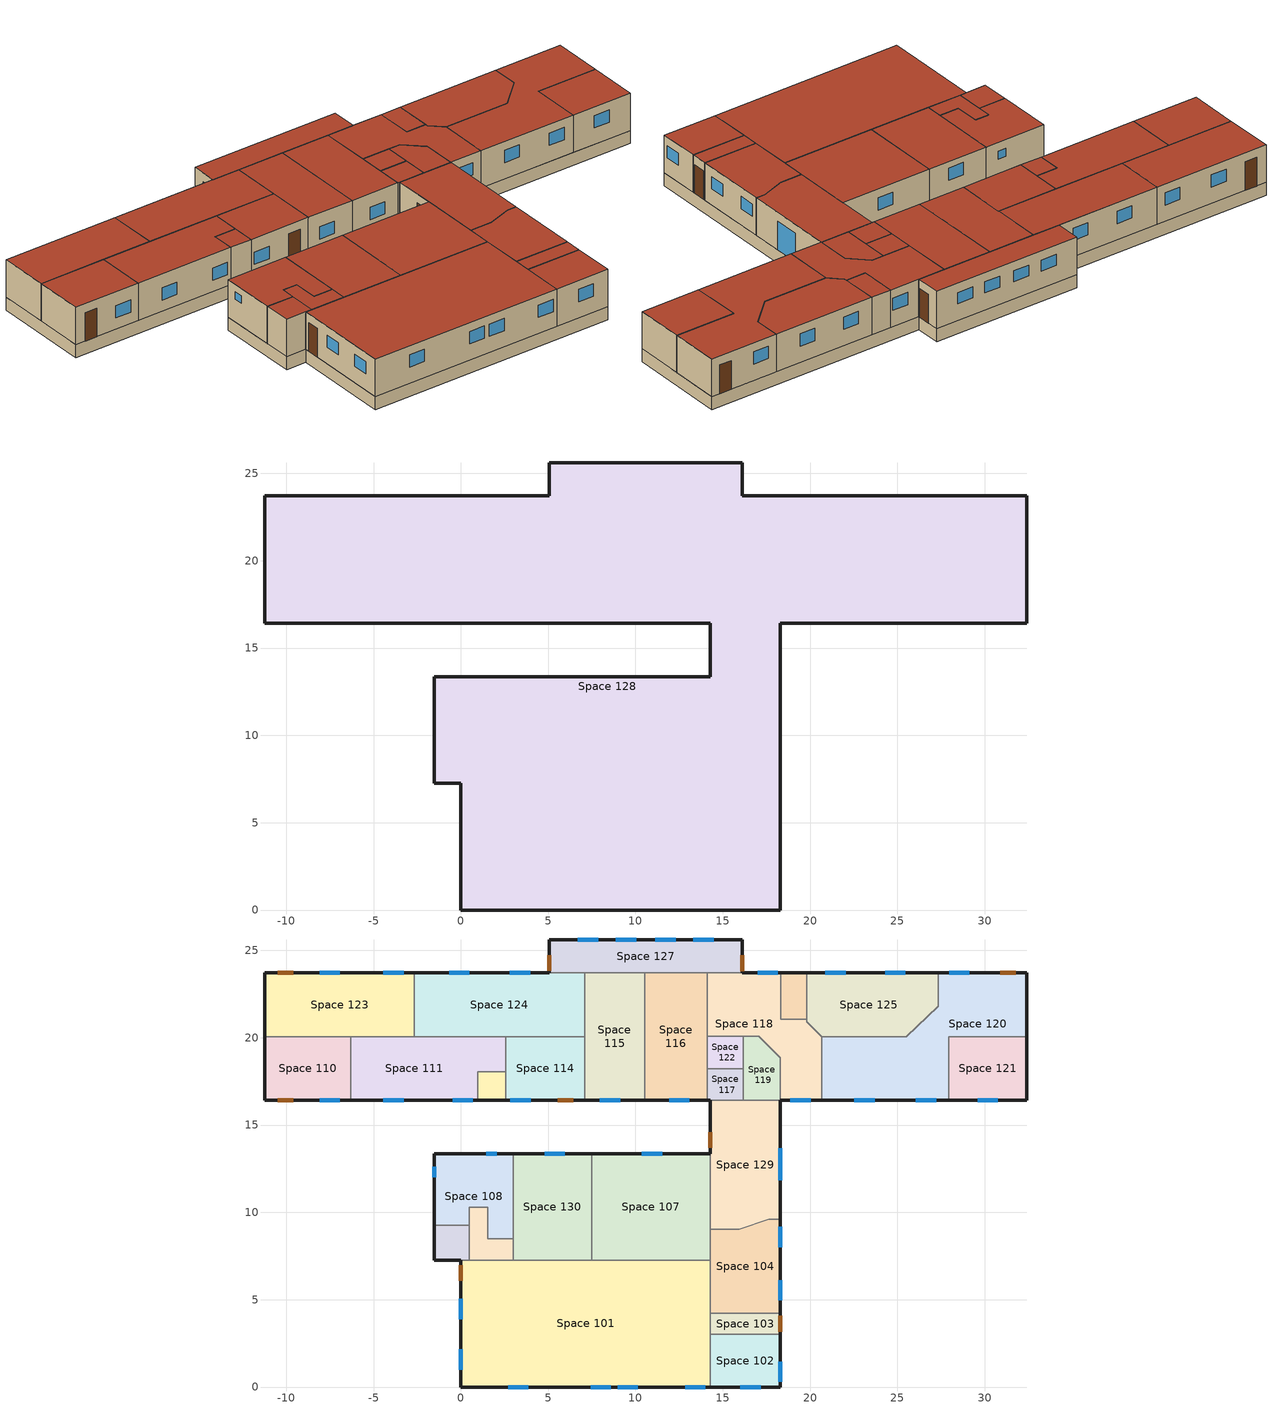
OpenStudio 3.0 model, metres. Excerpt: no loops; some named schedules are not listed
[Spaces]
Space 128
 floor ground: 16.1,25.6 16.1,23.72 32.41,23.72 32.41,16.41 18.29,16.41 18.29,0 0,0 0,7.26 -1.53,7.26 -1.53,13.36 14.29,13.36 14.29,16.41 -11.23,16.41 -11.23,23.72 5.07,23.72 5.07,25.6 z-0.95
 wall ground: 0,7.26 0,0 18.29,0 18.29,16.41 32.41,16.41 32.41,23.72 16.1,23.72 16.1,25.6 5.07,25.6 5.07,23.72 -11.23,23.72 -11.23,16.41 14.29,16.41 14.29,13.36 -1.53,13.36 -1.53,7.26 0,7.26 z-0.95:0
Space 101
 floor to Space 128: 14.29,7.26 14.29,0 0,0 0,7.26 z0
 wall outside: 0,7.26 0,0 14.29,0 z0:2.75
 wall to Space 105: 0.47,7.26 0,7.26 z0:2.75
 wall to Space 106: 2.99,7.26 0.47,7.26 z0:2.75
 wall to Space 130: 7.48,7.26 2.99,7.26 z0:2.75
 wall to Space 104: 14.29,4.24 14.29,7.26 z0:2.75
 wall to Space 103: 14.29,3.02 14.29,4.24 z0:2.75
 wall to Space 102: 14.29,0 14.29,3.02 z0:2.75
 wall to Space 107: 14.29,7.26 7.48,7.26 z0:2.75
 window: 0,5.05 0,3.89 / 0,2.15 0,0.99 / 2.7,0 3.86,0 / 7.43,0 8.59,0 / 8.97,0 10.13,0 / 12.84,0 14,0 z1.2:2.1
 door: 0,6.97 0,6.07 z0:2.1
 roof outside: 14.29,0 14.29,7.26 0,7.26 0,0 z2.75
Space 102
 floor to Space 128: 18.29,3.02 18.29,0 14.29,0 14.29,3.02 z0
 wall outside: 14.29,0 18.29,0 18.29,3.02 z0:2.75
 wall to Space 103: 18.29,3.02 14.29,3.02 z0:2.75
 window: 16,0 17.16,0 z1.2:2.1; 18.29,0.29 18.29,1.45 z1.22:2.12
 roof outside: 18.29,0 18.29,3.02 14.29,3.02 14.29,0 z2.75
Space 103
 floor to Space 128: 18.29,4.24 18.29,3.02 14.29,3.02 14.29,4.24 z0
 wall outside: 18.29,3.02 18.29,4.24 z0:2.75
 wall to Space 104: 18.29,4.24 14.29,4.24 z0:2.75
 door: 18.29,3.17 18.29,4.07 z0:2.1
 roof outside: 18.29,3.02 18.29,4.24 14.29,4.24 14.29,3.02 z2.75
Space 104
 floor to Space 128: 18.29,9.6 18.29,4.24 14.29,4.24 14.29,9.02 15.93,9.02 17.62,9.6 z0
 wall outside: 18.29,4.24 18.29,9.6 z0:2.75
 wall to Space 107: 14.29,9.02 14.29,7.26 z0:2.75
 wall to Space 129: 18.29,9.6 17.62,9.6 15.93,9.02 14.29,9.02 z0:2.75
 window: 18.29,4.97 18.29,6.13 / 18.29,8.02 18.29,9.18 z1.19:2.09
 roof outside: 18.29,4.24 18.29,9.6 17.62,9.6 15.93,9.02 14.29,9.02 14.29,4.24 z2.75
Space 105
 floor to Space 128: 0.47,9.26 0.47,7.26 -1.53,7.26 -1.53,9.26 z0
 wall outside: -1.53,9.26 -1.53,7.26 0,7.26 z0:2.75
 wall to Space 108: 0.47,9.26 -1.53,9.26 z0:2.75
 wall to Space 106: 0.47,7.26 0.47,9.26 z0:2.75
 roof outside: 0.47,7.26 0.47,9.26 -1.53,9.26 -1.53,7.26 z2.75
Space 106
 floor to Space 128: 1.54,10.28 1.54,8.49 2.99,8.49 2.99,7.26 0.47,7.26 0.47,10.28 z0
 wall to Space 108: 2.99,8.49 1.54,8.49 1.54,10.28 0.47,10.28 0.47,9.26 z0:2.75
 wall to Space 130: 2.99,7.26 2.99,8.49 z0:2.75
 roof outside: 2.99,7.26 2.99,8.49 1.54,8.49 1.54,10.28 0.47,10.28 0.47,7.26 z2.75
Space 107
 floor to Space 128: 14.29,13.36 14.29,7.26 7.48,7.26 7.48,13.36 z0
 wall outside: 14.29,13.36 7.48,13.36 z0:2.75
 wall to Space 130: 7.48,13.36 7.48,7.26 z0:2.75
 wall to Space 129: 14.29,9.02 14.29,13.36 z0:2.75
 window: 11.52,13.36 10.36,13.36 z1.2:2.1
 roof outside: 14.29,7.26 14.29,13.36 7.48,13.36 7.48,7.26 z2.75
Space 108
 floor to Space 128: 2.99,13.36 2.99,8.49 1.54,8.49 1.54,10.28 0.47,10.28 0.47,9.26 -1.53,9.26 -1.53,13.36 z0
 wall outside: 2.99,13.36 -1.53,13.36 -1.53,9.26 z0:2.75
 wall to Space 130: 2.99,8.49 2.99,13.36 z0:2.75
 window: 2.06,13.36 1.46,13.36 z1.54:2.1; -1.53,12.61 -1.53,12.01 z1.65:2.21
 roof outside: 2.99,8.49 2.99,13.36 -1.53,13.36 -1.53,9.26 0.47,9.26 0.47,10.28 1.54,10.28 1.54,8.49 z2.75
Space 110
 floor to Space 128: -6.32,20.06 -6.32,16.41 -11.23,16.41 -11.23,20.06 z0
 wall outside: -11.23,20.06 -11.23,16.41 -6.32,16.41 z0:2.75
 wall to Space 123: -6.32,20.06 -11.23,20.06 z0:2.75
 wall to Space 111: -6.32,16.41 -6.32,20.06 z0:2.75
 window: -8.08,16.41 -6.92,16.41 z0.84:1.74
 door: -10.49,16.41 -9.59,16.41 z0:2.1
 roof outside: -6.32,16.41 -6.32,20.06 -11.23,20.06 -11.23,16.41 z2.75
Space 111
 floor to Space 128: 2.57,20.06 2.57,18.07 0.97,18.07 0.97,16.41 -6.32,16.41 -6.32,20.06 z0
 wall outside: -6.32,16.41 0.97,16.41 z0:2.75
 wall to Space 123: -2.67,20.06 -6.32,20.06 z0:2.75
 wall to Space 124: 2.57,20.06 -2.67,20.06 z0:2.75
 wall to Space 114: 2.57,18.07 2.57,20.06 z0:2.75
 wall to Space 113: 0.97,16.41 0.97,18.07 2.57,18.07 z0:2.75
 window: -0.47,16.41 0.69,16.41 / -4.44,16.41 -3.28,16.41 z0.84:1.74
 roof outside: 0.97,16.41 0.97,18.07 2.57,18.07 2.57,20.06 -6.32,20.06 -6.32,16.41 z2.75
Space 113
 floor to Space 128: 2.57,18.07 2.57,16.41 0.97,16.41 0.97,18.07 z0
 wall outside: 0.97,16.41 2.57,16.41 z0:2.75
 wall to Space 114: 2.57,16.41 2.57,18.07 z0:2.75
 roof outside: 2.57,16.41 2.57,18.07 0.97,18.07 0.97,16.41 z2.75
Space 114
 floor to Space 128: 7.09,20.06 7.09,16.41 2.57,16.41 2.57,20.06 z0
 wall outside: 2.57,16.41 7.09,16.41 z0:2.75
 wall to Space 124: 7.09,20.06 2.57,20.06 z0:2.75
 wall to Space 115: 7.09,16.41 7.09,20.06 z0:2.75
 window: 2.83,16.41 3.99,16.41 z0.84:1.74
 door: 5.54,16.41 6.44,16.41 z0:2.1
 roof outside: 7.09,16.41 7.09,20.06 2.57,20.06 2.57,16.41 z2.75
Space 115
 floor to Space 128: 10.52,23.72 10.52,16.41 7.09,16.41 7.09,23.72 z0
 wall outside: 7.09,16.41 10.52,16.41 z0:2.75
 wall to Space 124: 7.09,23.72 7.09,20.06 z0:2.75
 wall to Space 127: 10.52,23.72 7.09,23.72 z0:2.75
 wall to Space 116: 10.52,16.41 10.52,23.72 z0:2.75
 window: 7.96,16.41 9.12,16.41 z0.84:1.74
 roof outside: 10.52,16.41 10.52,23.72 7.09,23.72 7.09,16.41 z2.75
Space 116
 floor to Space 128: 14.12,23.72 14.12,16.41 10.52,16.41 10.52,23.72 z0
 wall outside: 10.52,16.41 14.12,16.41 z0:2.75
 wall to Space 127: 14.12,23.72 10.52,23.72 z0:2.75
 wall to Space 118: 14.12,20.08 14.12,23.72 z0:2.75
 wall to Space 122: 14.12,18.23 14.12,20.08 z0:2.75
 wall to Space 117: 14.12,16.41 14.12,18.23 z0:2.75
 window: 11.93,16.41 13.09,16.41 z0.84:1.74
 roof outside: 14.12,16.41 14.12,23.72 10.52,23.72 10.52,16.41 z2.75
Space 117
 floor to Space 128: 16.17,18.23 16.17,16.41 14.12,16.41 14.12,18.23 z0
 wall outside: 14.12,16.41 14.29,16.41 z0:2.75
 wall to Space 122: 16.17,18.23 14.12,18.23 z0:2.75
 wall to Space 119: 16.17,16.41 16.17,18.23 z0:2.75
 wall to Space 129: 14.29,16.41 16.17,16.41 z0:2.75
 roof outside: 16.17,16.41 16.17,18.23 14.12,18.23 14.12,16.41 z2.75
Space 118
 floor to Space 128: 18.32,23.72 18.32,21.07 19.82,21.07 19.82,20.91 20.67,20.07 20.67,16.41 18.29,16.41 18.29,18.85 17.05,20.08 14.12,20.08 14.12,23.72 z0
 wall outside: 18.29,16.41 20.67,16.41 / 18.32,23.72 16.1,23.72 z0:2.75
 wall to Space 125: 20.67,20.07 19.82,20.91 19.82,21.07 z0:2.75
 wall to Space 120: 20.67,16.41 20.67,20.07 z0:2.75
 wall to Space 119: 16.17,20.08 17.05,20.08 18.29,18.85 18.29,16.41 z0:2.75
 wall to Space 122: 14.12,20.08 16.17,20.08 z0:2.75
 wall to Space 127: 16.1,23.72 14.12,23.72 z0:2.75
 wall to Space 126: 19.82,21.07 18.32,21.07 18.32,23.72 z0:2.75
 window: 18.16,23.72 17,23.72 / 18.87,16.41 20.03,16.41 z1.2:2.1
 roof outside: 20.67,16.41 20.67,20.07 19.82,20.91 19.82,21.07 18.32,21.07 18.32,23.72 14.12,23.72 14.12,20.08 17.05,20.08 18.29,18.85 18.29,16.41 z2.75
Space 119
 floor to Space 128: 17.05,20.08 18.29,18.85 18.29,16.41 16.17,16.41 16.17,20.08 z0
 wall to Space 129: 16.17,16.41 18.29,16.41 z0:2.75
 wall to Space 122: 16.17,20.08 16.17,18.23 z0:2.75
 roof outside: 18.29,16.41 18.29,18.85 17.05,20.08 16.17,20.08 16.17,16.41 z2.75
Space 120
 floor to Space 128: 32.41,23.72 32.41,20.07 27.93,20.07 27.93,16.41 20.67,16.41 20.67,20.07 25.5,20.07 27.34,21.81 27.34,23.72 z0
 wall outside: 20.67,16.41 27.93,16.41 / 32.41,20.07 32.41,23.72 27.34,23.72 z0:2.75
 wall to Space 125: 27.34,23.72 27.34,21.81 25.5,20.07 20.67,20.07 z0:2.75
 wall to Space 121: 27.93,16.41 27.93,20.07 32.41,20.07 z0:2.75
 window: 29.12,23.72 27.96,23.72 / 22.53,16.41 23.69,16.41 / 26.05,16.41 27.21,16.41 z1.2:2.1
 door: 31.78,23.72 30.88,23.72 z0:2.1
 roof outside: 27.93,16.41 27.93,20.07 32.41,20.07 32.41,23.72 27.34,23.72 27.34,21.81 25.5,20.07 20.67,20.07 20.67,16.41 z2.75
Space 121
 floor to Space 128: 32.41,20.07 32.41,16.41 27.93,16.41 27.93,20.07 z0
 wall outside: 27.93,16.41 32.41,16.41 32.41,20.07 z0:2.75
 window: 29.6,16.41 30.76,16.41 z1.2:2.1
 roof outside: 32.41,16.41 32.41,20.07 27.93,20.07 27.93,16.41 z2.75
Space 122
 floor to Space 128: 16.17,20.08 16.17,18.23 14.12,18.23 14.12,20.08 z0
 roof outside: 16.17,18.23 16.17,20.08 14.12,20.08 14.12,18.23 z2.75
Space 123
 floor to Space 128: -2.67,23.72 -2.67,20.06 -11.23,20.06 -11.23,23.72 z0
 wall outside: -2.67,23.72 -11.23,23.72 -11.23,20.06 z0:2.75
 wall to Space 124: -2.67,20.06 -2.67,23.72 z0:2.75
 window: -6.92,23.72 -8.08,23.72 / -3.28,23.72 -4.44,23.72 z1.2:2.1
 door: -9.59,23.72 -10.49,23.72 z0:2.1
 roof outside: -2.67,20.06 -2.67,23.72 -11.23,23.72 -11.23,20.06 z2.75
Space 124
 floor to Space 128: 7.09,23.72 7.09,20.06 -2.67,20.06 -2.67,23.72 z0
 wall outside: 5.07,23.72 -2.67,23.72 z0:2.75
 wall to Space 127: 7.09,23.72 5.07,23.72 z0:2.75
 window: 0.49,23.72 -0.67,23.72 / 3.96,23.72 2.8,23.72 z1.2:2.1
 roof outside: 7.09,20.06 7.09,23.72 -2.67,23.72 -2.67,20.06 z2.75
Space 125
 floor to Space 128: 27.34,23.72 27.34,21.81 25.5,20.07 20.67,20.07 19.82,20.91 19.82,23.72 z0
 wall outside: 27.34,23.72 19.82,23.72 z0:2.75
 wall to Space 126: 19.82,23.72 19.82,21.07 z0:2.75
 window: 25.46,23.72 24.3,23.72 / 22.03,23.72 20.87,23.72 z1.2:2.1
 roof outside: 25.5,20.07 27.34,21.81 27.34,23.72 19.82,23.72 19.82,20.91 20.67,20.07 z2.75
Space 126
 floor to Space 128: 19.82,23.72 19.82,21.07 18.32,21.07 18.32,23.72 z0
 wall outside: 19.82,23.72 18.32,23.72 z0:2.75
 roof outside: 19.82,21.07 19.82,23.72 18.32,23.72 18.32,21.07 z2.75
Space 127
 floor to Space 128: 16.1,25.6 16.1,23.72 5.07,23.72 5.07,25.6 z0
 wall outside: 16.1,23.72 16.1,25.6 5.07,25.6 5.07,23.72 z0:2.75
 window: 12.31,25.6 11.13,25.6 / 7.87,25.6 6.69,25.6 / 10.04,25.6 8.86,25.6 / 14.47,25.6 13.29,25.6 z1.27:2.07
 door: 16.1,23.82 16.1,24.72 / 5.07,24.73 5.07,23.83 z0:2.1
 roof outside: 16.1,23.72 16.1,25.6 5.07,25.6 5.07,23.72 z2.75
Space 129
 floor to Space 128: 18.29,16.41 18.29,9.6 17.62,9.6 15.93,9.02 14.29,9.02 14.29,16.41 z0
 wall outside: 14.29,16.41 14.29,13.36 / 18.29,9.6 18.29,16.41 z0:2.75
 window: 18.29,11.83 18.29,13.67 z0:2.1
 door: 14.29,14.59 14.29,13.69 z0:2.1
 roof outside: 15.93,9.02 17.62,9.6 18.29,9.6 18.29,16.41 14.29,16.41 14.29,9.02 z2.75
Space 130
 floor to Space 128: 7.48,13.36 7.48,7.26 2.99,7.26 2.99,13.36 z0
 wall outside: 7.48,13.36 2.99,13.36 z0:2.75
 window: 5.96,13.36 4.8,13.36 z1.38:2.28
 roof outside: 7.48,7.26 7.48,13.36 2.99,13.36 2.99,7.26 z2.75
[Building]
Office-Small_2005-2014: North Axis {deg}=-3; Nominal Floor to Floor Height {m}=3; Default Construction Set=-modified; Standards Number of Stories=1; Standards Number of Above Ground Stories=1
[ClimateZones]
Climate Zone Institution Name 1=ASHRAE; Climate Zone Document Name 1=ANSI/ASHRAE Standard 169; Climate Zone Document Year 1=2006; Climate Zone Institution Name 2=CEC; Climate Zone Document Name 2=California Climate Zone Descriptions; Climate Zone Document Year 2=1995
[Site]
Edmonton Intl AP: Latitude {deg}=53.32; Longitude {deg}=-113.58; Time Zone {hr}=-7; Elevation {m}=723
[SizingPeriod:DesignDay] Barometric Pressure {Pa}=92936; Wind Direction {deg}=180; Sky Clearness=0; Rain Indicator=0; Snow Indicator=0; Day of Month=21; Daylight Saving Time Indicator=0; Dry-Bulb Temperature Range Modifier Type=DefaultMultipliers
Name | Maximum Dry-Bulb Temperature {C} | Daily Dry-Bulb Temperature Range {deltaC} | Humidity Indicating Conditions at Maximum Dry-Bulb | Wind Speed {m/s} | Month | Day Type | Humidity Indicating Type | Solar Model Indicator | ASHRAE Taub | ASHRAE Taud
Edmonton Stony Plain Ann Hum_n 99.6% Condns DP=>MCDB | -32.4 | 0 | -37.7 | 1.9 | 1 | WinterDesignDay | Dewpoint | ASHRAEClearSky
Edmonton Stony Plain Ann Clg .4% Condns Enth=>MDB | 25.6 | 12 | 57100 | 3.8 | 7 | SummerDesignDay | Enthalpy | ASHRAETau | 0.353 | 2.369
Edmonton Stony Plain Ann Htg 99.6% Condns DB | -32.5 | 0 | -32.5 | 1.9 | 1 | WinterDesignDay | Wetbulb | ASHRAEClearSky
Edmonton Stony Plain Ann Clg .4% Condns DP=>MDB | 22.6 | 12 | 16.5 | 3.8 | 7 | SummerDesignDay | Dewpoint | ASHRAETau | 0.353 | 2.369
[Construction]
000 ExtSlabCarpet 4in ClimateZone 1-8 1: MAT-CC05 4 HW CONCRETE, CP02 CARPET PAD
Trailer Wall R11: Trailer Wall mtl R11
Trailer Roof R24: Trailer Roof mtl R24
000 Interior Wall 1: 000 G01a 19mm gypsum board, 000 F04 Wall air space resistance, 000 G01a 19mm gypsum board
Vintage 2 Window R1.8: V2 Windows R1.8
V2 Door R4: V2 Door mtl R4
Trailer FoundationWall R24: Trailer FoundationWall mtl R24
000_Interior Partition; 000_Interior Door: 000_G05 25mm wood
000_Interior Floor: 000_F16 Acoustic tile, 000_F05 Ceiling air space resistance, 000_M11 100mm lightweight concrete
000_Interior Wall: 000_G01a 19mm gypsum board, 000_F04 Wall air space resistance, 000_G01a 19mm gypsum board
000_Interior Ceiling: 000_M11 100mm lightweight concrete, 000_F05 Ceiling air space resistance, 000_F16 Acoustic tile
000_Interior Window: 000_Clear 3mm
000_Exterior Window: 000_Clear 3mm, 000_Air 13mm, 000_Clear 3mm
Customized construction 000_ExtSlabCarpet_4in_ClimateZone 1-8 to conductance of 0.21838829438742086: MAT-CC05 4 HW CONCRETE 1, CP02 CARPET PAD 1
Customized construction Vintage 1 Concrete Wall RSI 2.11 to conductance of 0.18925056775170326: MNECB Ref Brick 100mm 1, MNECB Ref Airspace 25mm 1, 000 G05 25mm wood 2, Mass NonRes Wall Insulation-2.89 1, 000_G01a 19mm gypsum board 1
Customized construction Vintage 1 Ref Deck Roof RSI 3.52 to conductance of 0.21838829438742086: MNECB Ref Gravel 50mm 1, MNECB Built-up Roof 9.5mm 1, MNECB Ref Polystyrene 46mm 1, 000_F08 Metal surface 1, 000 G05 25mm wood 3
Customized construction MNECB Ref Underground Floor 6.136 to conductance of 0.5678591709256104: MNECB Ref Polystyrene 25mm 1, MNECB Ref concrete 100mm 1
Customized construction MNECB Ref Underground Wall 9.659 to conductance of 0.5678591709256104: MNECB Ref Polystyrene 44mm 1, MNECB Ref concrete 100mm 2
Customized construction 000_ExtSlabCarpet_4in_ClimateZone 1-8 to conductance of 0.5678591709256104: MAT-CC05 4 HW CONCRETE 2, CP02 CARPET PAD 2
Customized Fenestration: cond=0.315 tvis=0.210 tsol=0.500: Customized Fenestration:: cond=0.315 tvis=0.210 tsol=0.500
Customized construction 000_Exterior Door to conductance of 1.4204545454545456: 000_F08 Metal surface 2, 000_I01 25mm insulation board 1
Customized construction 000_Exterior Door 1 to conductance of 0.5678591709256104: 000_F08 Metal surface 3, 000_I01 25mm insulation board 2
Customized Fenestration: cond=0.280 tvis=0.210 tsol=0.500: Customized Fenestration:: cond=0.280 tvis=0.210 tsol=0.500
[Material]
Name | Roughness | Thickness {m} | Conductivity {W/m-K} | Density {kg/m3} | Specific Heat {J/kg-K} | Thermal Absorptance | Solar Absorptance | Visible Absorptance
000 G01a 19mm gypsum board; 000_G01a 19mm gypsum board; 000_G01a 19mm gypsum board 1 | MediumSmooth | 0.019 | 0.16 | 800 | 1090
MAT-CC05 4 HW CONCRETE; MAT-CC05 4 HW CONCRETE 1; MAT-CC05 4 HW CONCRETE 2 | Rough | 0.1016 | 1.311 | 2240 | 836.8 | 0.9 | 0.7 | 0.7
Trailer Wall mtl R11 | MediumRough | 0.0873 | 0.045 | 265 | 836.8 | 0.9 | 0.7 | 0.7
Trailer Roof mtl R24; Trailer FoundationWall mtl R24 | MediumRough | 0.1899 | 0.045 | 265 | 836.8 | 0.9 | 0.7 | 0.7
V2 Door mtl R4 | MediumRough | 0.03169 | 0.045 | 265 | 836.8 | 0.9 | 0.7 | 0.7
000_G05 25mm wood; 000 G05 25mm wood 2; 000 G05 25mm wood 3 | MediumSmooth | 0.0254 | 0.15 | 608 | 1630
000_F16 Acoustic tile | MediumSmooth | 0.0191 | 0.06 | 368 | 590
000_M11 100mm lightweight concrete | MediumRough | 0.1016 | 0.53 | 1280 | 840
MNECB Ref Brick 100mm 1 | MediumRough | 0.1016 | 1.311 | 2082.332 | 795.312
Mass NonRes Wall Insulation-2.89 1 | MediumRough | 0.232589 | 0.049 | 265 | 836.8 | 0.9 | 0.7 | 0.7
MNECB Ref Gravel 50mm 1 | VeryRough | 0.0508 | 1.80282 | 1601.794 | 837.17 | 0.9 | 0.7 | 0.7
MNECB Built-up Roof 9.5mm 1 | VeryRough | 0.0095 | 0.1634 | 1121.29 | 1465.048 | 0.9 | 0.7 | 0.7
MNECB Ref Polystyrene 46mm 1 | MediumRough | 0.124728 | 0.02885 | 28.832 | 1213.897
000_F08 Metal surface 1; 000_F08 Metal surface 2; 000_F08 Metal surface 3 | Smooth | 0.0008 | 45.28 | 7824 | 500
MNECB Ref Polystyrene 25mm 1; MNECB Ref Polystyrene 44mm 1 | MediumRough | 0.049179 | 0.02885 | 28.832 | 1213.897
MNECB Ref concrete 100mm 1; MNECB Ref concrete 100mm 2 | MediumRough | 0.1016 | 1.80282 | 2242.512 | 837.17
000_I01 25mm insulation board 1 | MediumRough | 0.0211195 | 0.03 | 43 | 1210
000_I01 25mm insulation board 2 | MediumRough | 0.0528295 | 0.03 | 43 | 1210
[Material:AirGap]
Name | Thermal Resistance
000 F04 Wall air space resistance; 000_F04 Wall air space resistance | 0.15
000_F05 Ceiling air space resistance | 0.18
MNECB Ref Airspace 25mm 1 | 0.1717
[Material:NoMass] Roughness=VeryRough; Thermal Absorptance=0.9; Solar Absorptance=0.7; Visible Absorptance=0.8
Name | Thermal Resistance
CP02 CARPET PAD | 0.2165
CP02 CARPET PAD 1 | 4.5015
CP02 CARPET PAD 2 | 1.6835
[WindowMaterial:Gas]
000_Air 13mm: Gas Type=Air; Thickness=0.0127
[WindowMaterial:Glazing] Optical Data Type=SpectralAverage; Front Side Visible Reflectance at Normal Incidence=0.081; Back Side Visible Reflectance at Normal Incidence=0.081; Infrared Transmittance at Normal Incidence=0; Front Side Infrared Hemispherical Emissivity=0.84; Back Side Infrared Hemispherical Emissivity=0.84
Name | Thickness | Solar Transmittance at Normal Incidence | Front Side Solar Reflectance at Normal Incidence | Back Side Solar Reflectance at Normal Incidence | Visible Transmittance at Normal Incidence | Conductivity | Thickness {m} | Conductivity {W/m-K} | Dirt Correction Factor for Solar and Visible Transmittance | Solar Diffusing
000_Clear 3mm | 0.003 | 0.837 | 0.075 | 0.075 | 0.898 | 0.9
Customized Fenestration:: cond=0.315 tvis=0.210 tsol=0.500 |  | 0.5 | 0.5 | 0.5 | 0.21 |  | 0.1 | 0.315457 | 1 | No
Customized Fenestration:: cond=0.280 tvis=0.210 tsol=0.500 |  | 0.5 | 0.5 | 0.5 | 0.21 |  | 0.1 | 0.28 | 1 | No
[DefaultConstructionSet]
Name | Default Exterior Surface Constructions | Default Interior Surface Constructions | Default Ground Contact Surface Constructions | Default Exterior SubSurface Constructions | Default Interior SubSurface Constructions | Interior Partition Construction
Trailer archetype construction set | Default Surface Constructions 1 | Default Surface Constructions 2 | Default Surface Constructions 3 | Default Sub Surface Constructions 1 | Default Sub Surface Constructions 2
-modified | -modified | 000_Interior_DefSurfCons 12 | -modified 1 | -modified | 000_Interior_DefSubCons 12 | 000_Interior Partition
[DefaultSurfaceConstructions]
Name | Floor Construction | Wall Construction | Roof Ceiling Construction
Default Surface Constructions 1 | Trailer FoundationWall R24 | Trailer Wall R11 | Trailer Roof R24
Default Surface Constructions 2 | Trailer FoundationWall R24 | 000 Interior Wall 1 | Trailer FoundationWall R24
Default Surface Constructions 3 | Trailer FoundationWall R24 | Trailer FoundationWall R24 | 000 ExtSlabCarpet 4in ClimateZone 1-8 1
000_Interior_DefSurfCons 12 | 000_Interior Floor | 000_Interior Wall | 000_Interior Ceiling
-modified | Customized construction 000_ExtSlabCarpet_4in_ClimateZone 1-8 to conductance of 0.21838829438742086 | Customized construction Vintage 1 Concrete Wall RSI 2.11 to conductance of 0.18925056775170326 | Customized construction Vintage 1 Ref Deck Roof RSI 3.52 to conductance of 0.21838829438742086
-modified 1 | Customized construction MNECB Ref Underground Floor 6.136 to conductance of 0.5678591709256104 | Customized construction MNECB Ref Underground Wall 9.659 to conductance of 0.5678591709256104 | Customized construction 000_ExtSlabCarpet_4in_ClimateZone 1-8 to conductance of 0.5678591709256104
[DefaultSubSurfaceConstructions]
Name | Fixed Window Construction | Operable Window Construction | Door Construction | Glass Door Construction | Skylight Construction | Tubular Daylight Dome Construction | Tubular Daylight Diffuser Construction | Overhead Door Construction
Default Sub Surface Constructions 1 | Vintage 2 Window R1.8 | Vintage 2 Window R1.8 | V2 Door R4 | Vintage 2 Window R1.8
Default Sub Surface Constructions 2
000_Interior_DefSubCons 12 | 000_Interior Window | 000_Interior Window | 000_Interior Door | 000_Exterior Window | 000_Exterior Window | 000_Interior Window | 000_Interior Window
-modified | Customized Fenestration: cond=0.315 tvis=0.210 tsol=0.500 | Customized Fenestration: cond=0.315 tvis=0.210 tsol=0.500 | Customized construction 000_Exterior Door to conductance of 1.4204545454545456 | Customized Fenestration: cond=0.315 tvis=0.210 tsol=0.500 | Customized Fenestration: cond=0.280 tvis=0.210 tsol=0.500 | Customized Fenestration: cond=0.280 tvis=0.210 tsol=0.500 | Customized Fenestration: cond=0.280 tvis=0.210 tsol=0.500 | Customized construction 000_Exterior Door 1 to conductance of 0.5678591709256104
[WindowMaterial:SimpleGlazingSystem]
V2 Windows R1.8: U-Factor {W/m2-K}=3.15; Solar Heat Gain Coefficient=0.6; Visible Transmittance=0.7
[ThermostatSetpoint:DualSetpoint] Heating Setpoint Temperature Schedule=heating_always_21C; Cooling Setpoint Temperature Schedule=cooling_always_24C
Thermostat Setpoint Dual Setpoint 1; Thermostat Setpoint Dual Setpoint 2; Thermostat Setpoint Dual Setpoint 3; Thermostat Setpoint Dual Setpoint 4; Thermostat Setpoint Dual Setpoint 5; Thermostat Setpoint Dual Setpoint 6; Thermostat Setpoint Dual Setpoint 7; Thermostat Setpoint Dual Setpoint 8; Thermostat Setpoint Dual Setpoint 9; Thermostat Setpoint Dual Setpoint 10; Thermostat Setpoint Dual Setpoint 11; Thermostat Setpoint Dual Setpoint 12; Thermostat Setpoint Dual Setpoint 13; Thermostat Setpoint Dual Setpoint 14; Thermostat Setpoint Dual Setpoint 15; Thermostat Setpoint Dual Setpoint 16; Thermostat Setpoint Dual Setpoint 17; Thermostat Setpoint Dual Setpoint 18; Thermostat Setpoint Dual Setpoint 19
[DesignSpecification:OutdoorAir] Outdoor Air Flow per Floor Area {m3/s-m2}=0
Name | Outdoor Air Flow per Person {m3/s-person}
MNECB-Lobby-C-oa; MNECB-Office Category 1-A-oa; MNECB-Conference/Meeting-C-oa | 0.01
MNECB-Recreation/Lounge-B-oa; MNECB-Toilet and Washrooms-*-oa | 0.03
MNECB-Mechanical/electrical room-*-oa | 0.05
MNECB-Active Storage Bulky-E-oa; MNECB-Corridors-*-oa | 0.025
MNECB-InActive Storage-E-oa | 0.4375
[BuildingStory] Nominal Z Coordinate {m}=0; Default Construction Set=Trailer archetype construction set; Default Schedule Set=NRCan Cold Lake Default Schedule Set
Name | Nominal Floor to Floor Height {m}
Building Story 1 | 2.745
Building Story 2 | 0.95
[Space] Default Construction Set=Trailer archetype construction set
Name | Space Type | Building Story | Thermal Zone
Space 101 | Space Function-Office - enclosed | Building Story 1 | Work Area 3
Space 102 | Space Function-Office - enclosed | Building Story 1 | CC Office
Space 103 | Space Function-Corr. < 2.4m wide-sch-A | Building Story 1 | Privacy Office
Space 104 | Space Function-Office - enclosed | Building Story 1 | Privacy Office
Space 105 | Space Function-Electrical/Mechanical-sch-A | Building Story 1 | Furnace Room 2
Space 106 | Space Function-Corr. < 2.4m wide-sch-A | Building Story 1 | Corridor
Space 107 | Space Function-Office - enclosed | Building Story 1 | Work Area 4 and Canteen
Space 108 | Space Function-Washroom-sch-A | Building Story 1 | Washrooms 2
Space 110 | Space Function-Office - enclosed | Building Story 1 | Environment Officer
Space 111; Space 114 | Space Function-Office - enclosed | Building Story 1 | Work Area 1
Space 113 | Space Function-Washroom-sch-A | Building Story 1 | Work Area 1
Space 115 | Space Function-Conf./meet./multi-purpose | Building Story 1 | Conference and WLEO
Space 116 | Space Function-Office - enclosed | Building Story 1 | Conference and WLEO
Space 117 | Space Function-Electrical/Mechanical-sch-A | Building Story 1 | Coffee
Space 118 | Space Function-Lobby - other | Building Story 1 | Reception
Space 119 | Space Function-Audience - auditorium | Building Story 1 | Furnace Room 1
Space 120 | Space Function-Warehouse - med/blk 1 | Building Story 1 | Filing and Storage
Space 121 | Space Function-Office - enclosed | Building Story 1 | OPS O Office
Space 122 | Space Function-Washroom-sch-A | Building Story 1 | Washroom1
Space 123 | Space Function-Conf./meet./multi-purpose | Building Story 1 | Conference 1
Space 124 | Space Function-Office - enclosed | Building Story 1 | Work Area 2
Space 125 | Space Function-Office - enclosed | Building Story 1 | DCO-OPS Office
Space 126 | Space Function-Electrical/Mechanical-sch-A | Building Story 1 | Telecom
Space 127 | Space Function-Corr. < 2.4m wide-sch-A | Building Story 1 | Vestibule
Space 128 | Space Function-Warehouse - med/blk | Building Story 2 | Crawlspace
Space 129 | Space Function-Lobby - other | Building Story 1 | Foyer
Space 130 | Space Function-Audience - auditorium | Building Story 1 | Work Area 4 and Canteen
[SpaceType] Standards Building Type=Space Function
Name | Default Schedule Set | Design Specification Outdoor Air Object | Standards Space Type
Space Function-Lobby - other | NRCan Cold Lake Default Schedule Set | MNECB-Lobby-C-oa | Lobby - other
Space Function-Audience - auditorium | NRCan Cold Lake Default Schedule Set | MNECB-Recreation/Lounge-B-oa | Audience - auditorium
Space Function-Office - enclosed | NRCan Cold Lake Default Schedule Set | MNECB-Office Category 1-A-oa | Office - enclosed
Space Function-Electrical/Mechanical-sch-A | NRCan Cold Lake Default Schedule Set | MNECB-Mechanical/electrical room-*-oa | Electrical/Mechanical-sch-A
Space Function-Warehouse - med/blk 1 | NRCan Cold Lake Default Schedule Set | MNECB-Active Storage Bulky-E-oa | Warehouse - med/blk
Space Function-Washroom-sch-A | NRCan Cold Lake Default Schedule Set | MNECB-Toilet and Washrooms-*-oa | Washroom-sch-A
Space Function-Corr. < 2.4m wide-sch-A | NRCan Cold Lake Default Schedule Set | MNECB-Corridors-*-oa | Corr. < 2.4m wide-sch-A
Space Function-Warehouse - med/blk | MNECB-E | MNECB-InActive Storage-E-oa | Warehouse - med/blk
Space Function-Conf./meet./multi-purpose | MNECB-C | MNECB-Conference/Meeting-C-oa | Conf./meet./multi-purpose
[DefaultScheduleSet]
Name | Hours of Operation Schedule | Number of People Schedule | People Activity Level Schedule | Lighting Schedule | Electric Equipment Schedule | Hot Water Equipment Schedule | Other Equipment Schedule
MNECB-C | MNECB-C-Fan | MNECB-C-Occ | MNECB-C-Activity | MNECB-C-Ltg | MNECB-C-Equ | MNECB-C-HW | MNECB-C-Proc
MNECB-E | MNECB-E-Fan | MNECB-E-Occ | MNECB-E-Activity | MNECB-E-Ltg | MNECB-E-Equ | MNECB-E-HW | MNECB-E-Proc
NRCan Cold Lake Default Schedule Set | NRCan - Cold Lake - Default Fans | NRCan - Cold Lake - Default People | NRCan - Cold Lake - Default Activity | NRCan - Cold Lake - Default Lights | NRCan - Cold Lake - Default Equip | NRCan - Cold Lake - Default Hot Water
[People]
Name | People Definition | Space or SpaceType
People 43 | MNECBAdjusted-Lobby-sched-C-people_def | Space Function-Lobby - other
People 64 | MNECBAdjusted-Recreation-Lounge-sched-B-people_def | Space Function-Audience - auditorium
People 53 | MNECBAdjusted-Office-1-sched-A-people_def | Space Function-Office - enclosed
People 48 | MNECBAdjusted-Mechanical/electrical room-sched-*-people_def | Space Function-Electrical/Mechanical-sch-A
People 3 | MNECBAdjusted-Active Storage Bulky-sched-E-people_def | Space Function-Warehouse - med/blk 1
People 79 | MNECBAdjusted-Toilet and Washrooms-*-people_def | Space Function-Washroom-sch-A
People 21 | MNECBAdjusted-Corridors-sched-*-people_def | Space Function-Corr. < 2.4m wide-sch-A
People 34 | MNECBAdjusted-Inactive Storage-sched-E-people_def | Space Function-Warehouse - med/blk
People 20 | MNECBAdjusted-Conference-Meeting-sched-C-people_def | Space Function-Conf./meet./multi-purpose
[People:Definition] Number of People Calculation Method=Area/Person; Fraction Radiant=0.3
Name | Space Floor Area per Person {m2/person}
MNECBAdjusted-Lobby-sched-C-people_def; MNECBAdjusted-Recreation-Lounge-sched-B-people_def | 25
MNECBAdjusted-Office-1-sched-A-people_def | 49
MNECBAdjusted-Mechanical/electrical room-sched-*-people_def | 500
MNECBAdjusted-Active Storage Bulky-sched-E-people_def; MNECBAdjusted-Corridors-sched-*-people_def | 247
MNECBAdjusted-Toilet and Washrooms-*-people_def | 74
MNECBAdjusted-Inactive Storage-sched-E-people_def | 4594
MNECBAdjusted-Conference-Meeting-sched-C-people_def | 12
[Lights]
Name | Lights Definition | Space or SpaceType
Lights 43 | MNECB-Lobby-sched-C-lights_def | Space Function-Lobby - other
Lights 64 | MNECB-Recreation/Lounge-sched-B-lights_def | Space Function-Audience - auditorium
Lights 53 | MNECB-Office-1-sched-A-lights_def | Space Function-Office - enclosed
Lights 48 | MNECB-Mechanical/electrical room-sched-*-lights_def | Space Function-Electrical/Mechanical-sch-A
Lights 2 | MNECB-Active Storage Bulky-sched-E-lights_def | Space Function-Warehouse - med/blk 1
Lights 85 | MNECB-Toilet and Washrooms-sched-*-lights_def | Space Function-Washroom-sch-A
Lights 21 | MNECB-Corridors-sched-*-lights_def | Space Function-Corr. < 2.4m wide-sch-A
Lights 34 | MNECB-Inactive Storage-sched-E-lights_def | Space Function-Warehouse - med/blk
Lights 20 | MNECB-Conference/Meeting-sched-C-lights_def | Space Function-Conf./meet./multi-purpose
[Lights:Definition] Design Level Calculation Method=Watts/Area
Name | Watts per Space Floor Area {W/m2}
MNECB-Lobby-sched-C-lights_def | 10.8
MNECB-Recreation/Lounge-sched-B-lights_def; MNECB-Mechanical/electrical room-sched-*-lights_def | 7.5
MNECB-Office-1-sched-A-lights_def; MNECB-Conference/Meeting-sched-C-lights_def | 19.4
MNECB-Active Storage Bulky-sched-E-lights_def; MNECB-Inactive Storage-sched-E-lights_def | 3.2
MNECB-Toilet and Washrooms-sched-*-lights_def | 8.7
MNECB-Corridors-sched-*-lights_def | 8.6
[ElectricEquipment]
Name | Electric Equipment Definition | Space or SpaceType
Electric Equipment 44 | MNECB-Lobby-sched-C-eq_elec_def | Space Function-Lobby - other
Electric Equipment 65 | MNECB-Recreation/Lounge-sched-B-eq_elec_def | Space Function-Audience - auditorium
Electric Equipment 54 | MNECB-Office type 1-sched-A-eq_elec_def | Space Function-Office - enclosed
Electric Equipment 49 | MNECB-Mechanical/electrical room-sched-*-eq_elec_def | Space Function-Electrical/Mechanical-sch-A
Electric Equipment 3 | MNECB-Active Storage Bulky-sched-E-eq_elec_def | Space Function-Warehouse - med/blk 1
Electric Equipment 85 | MNECB-Toilet and Washrooms-sched-*-eq_elec_def | Space Function-Washroom-sch-A
Electric Equipment 22 | MNECB-Corridors-sched-*-eq_elec_def | Space Function-Corr. < 2.4m wide-sch-A
Electric Equipment 35 | MNECB-Inactive Storage-sched-E-eq_elec_def | Space Function-Warehouse - med/blk
Electric Equipment 21 | MNECB-Conference/Meeting-sched-C-eq_elec_def | Space Function-Conf./meet./multi-purpose
[ElectricEquipment:Definition] Design Level Calculation Method=Watts/Area
Name | Watts per Space Floor Area {W/m2} | Fraction Radiant
MNECB-Lobby-sched-C-eq_elec_def; MNECB-Recreation/Lounge-sched-B-eq_elec_def; MNECB-Conference/Meeting-sched-C-eq_elec_def | 1
MNECB-Office type 1-sched-A-eq_elec_def | 7.5 | 0
MNECB-Mechanical/electrical room-sched-*-eq_elec_def; MNECB-Active Storage Bulky-sched-E-eq_elec_def; MNECB-Toilet and Washrooms-sched-*-eq_elec_def | 1 | 0
MNECB-Corridors-sched-*-eq_elec_def; MNECB-Inactive Storage-sched-E-eq_elec_def | 0 | 0
[ThermalZone] Use Ideal Air Loads=No
Name | Thermostat
Conference 1 | Thermostat Setpoint Dual Setpoint 1
Environment Officer | Thermostat Setpoint Dual Setpoint 10
Work Area 1 | Thermostat Setpoint Dual Setpoint 13
Work Area 2 | Thermostat Setpoint Dual Setpoint 14
Conference and WLEO | Thermostat Setpoint Dual Setpoint 15
Vestibule | Thermostat Setpoint Dual Setpoint 16
Reception | Thermostat Setpoint Dual Setpoint 17
Washroom1 | Thermostat Setpoint Dual Setpoint 19
Coffee | Thermostat Setpoint Dual Setpoint 18
Furnace Room 1; Telecom; Furnace Room 2; Crawlspace
DCO-OPS Office | Thermostat Setpoint Dual Setpoint 2
Filing and Storage | Thermostat Setpoint Dual Setpoint 3
OPS O Office | Thermostat Setpoint Dual Setpoint 4
Foyer | Thermostat Setpoint Dual Setpoint 5
Privacy Office | Thermostat Setpoint Dual Setpoint 6
CC Office | Thermostat Setpoint Dual Setpoint 7
Work Area 3 | Thermostat Setpoint Dual Setpoint 8
Work Area 4 and Canteen | Thermostat Setpoint Dual Setpoint 9
Washrooms 2 | Thermostat Setpoint Dual Setpoint 11
Corridor | Thermostat Setpoint Dual Setpoint 12
[SpaceInfiltration:DesignFlowRate] Schedule=Always On; Design Flow Rate {m3/s}=0; Flow per Space Floor Area {m3/s-m2}=0; Flow per Exterior Surface Area {m3/s-m2}=0.0002
Name | Space or SpaceType | Design Flow Rate Calculation Method
Space Infiltration Design Flow Rate 1 | Space Function-Conf./meet./multi-purpose | Flow/ExteriorArea
Space Infiltration Design Flow Rate 2 | Space Function-Lobby - other | Flow/ExteriorWallArea
Space Infiltration Design Flow Rate 3 | Space Function-Audience - auditorium | Flow/ExteriorArea
Space Infiltration Design Flow Rate 4 | Space Function-Office - enclosed | Flow/ExteriorArea
Space Infiltration Design Flow Rate 5 | Space Function-Corr. < 2.4m wide-sch-A | Flow/ExteriorArea
Space Infiltration Design Flow Rate 6 | Space Function-Electrical/Mechanical-sch-A | Flow/ExteriorArea
Space Infiltration Design Flow Rate 7 | Space Function-Washroom-sch-A | Flow/ExteriorArea
Space Infiltration Design Flow Rate 8 | Space Function-Warehouse - med/blk 1 | Flow/ExteriorArea
Space Infiltration Design Flow Rate 9 | Space Function-Warehouse - med/blk | Flow/ExteriorArea
[Schedule:Ruleset]
Always On: Default Day Schedule=Always On Default Schedule; Summer Design Day Schedule=Always On Summer Design Day; Winter Design Day Schedule=Always On Winter Design Day
MNECB-C-Fan: Default Day Schedule=Schedule Day 20
MNECB-C-Occ: Default Day Schedule=Schedule Day 17
MNECB-C-Activity: Default Day Schedule=Medium Office Activity Default Schedule 5; Summer Design Day Schedule=Medium Office Activity Summer Design Day 5; Winter Design Day Schedule=Medium Office Activity Winter Design Day 5
MNECB-C-Ltg: Default Day Schedule=Schedule Day 18
MNECB-C-Equ: Default Day Schedule=Schedule Day 19
MNECB-C-HW: Default Day Schedule=Schedule Day 24
MNECB-C-Proc: Default Day Schedule=Schedule Day 21
MNECB-E-Fan: Default Day Schedule=Schedule Day 36
MNECB-E-Occ: Default Day Schedule=Schedule Day 33
MNECB-E-Activity: Default Day Schedule=Medium Office Activity Default Schedule 7; Summer Design Day Schedule=Medium Office Activity Summer Design Day 7; Winter Design Day Schedule=Medium Office Activity Winter Design Day 7
MNECB-E-Ltg: Default Day Schedule=Schedule Day 34
MNECB-E-Equ: Default Day Schedule=Schedule Day 35
MNECB-E-HW: Default Day Schedule=Schedule Day 40
MNECB-E-Proc: Default Day Schedule=Schedule Day 37
NRCan - Cold Lake - Default Fans: Default Day Schedule=Schedule Day 28
NRCan - Cold Lake - Default People: Default Day Schedule=Schedule Day 31
NRCan - Cold Lake - Default Activity: Default Day Schedule=Schedule Day 39
NRCan - Cold Lake - Default Lights: Default Day Schedule=Schedule Day 45
NRCan - Cold Lake - Default Equip: Default Day Schedule=Schedule Day 25
NRCan - Cold Lake - Default Hot Water: Default Day Schedule=Schedule Day 15
heating_always_21C: Default Day Schedule=Schedule Day 51
cooling_always_24C: Default Day Schedule=Schedule Day 52
[Schedule:Day]
Always On Default Schedule; Always On Winter Design Day; Always On Summer Design Day; Schedule Day 28: 24, 0, 1
Schedule Day 20; Schedule Day 17; Schedule Day 18; Schedule Day 19; Schedule Day 24; Schedule Day 21; Schedule Day 36; Schedule Day 33; Schedule Day 34; Schedule Day 35; Schedule Day 40; Schedule Day 37; Schedule Day 29; Schedule Day 32; Schedule Day 22: 24, 0, 0
sunMNECB-C-Fan 1: 1, 0, 0, 2, 0, 0, 3, 0, 0, 4, 0, 0, 5, 0, 0, 6, 0, 0, 7, 0, 0, 8, 0, 0, 9, 0, 0, 10, 0, 1, 11, 0, 1, 12, 0, 1, 13, 0, 1, 14, 0, 1, 15, 0, 1, 16, 0, 1, 17, 0, 1, 18, 0, 1, 19, 0, 1, 20, 0, 0, 21, 0, 0, 22, 0, 0, 23, 0, 0, 24, 0, 0
satMNECB-C-Fan 1; wkdMNECB-C-Fan 1: 1, 0, 0, 2, 0, 0, 3, 0, 0, 4, 0, 0, 5, 0, 0, 6, 0, 0, 7, 0, 0, 8, 0, 1, 9, 0, 1, 10, 0, 1, 11, 0, 1, 12, 0, 1, 13, 0, 1, 14, 0, 1, 15, 0, 1, 16, 0, 1, 17, 0, 1, 18, 0, 1, 19, 0, 1, 20, 0, 1, 21, 0, 1, 22, 0, 0, 23, 0, 0, 24, 0, 0
sunMNECB-C-Occ 1: 1, 0, 0, 2, 0, 0, 3, 0, 0, 4, 0, 0, 5, 0, 0, 6, 0, 0, 7, 0, 0, 8, 0, 0, 9, 0, 0, 10, 0, 0, 11, 0, 0.1, 12, 0, 0.2, 13, 0, 0.2, 14, 0, 0.4, 15, 0, 0.4, 16, 0, 0.4, 17, 0, 0.4, 18, 0, 0.4, 19, 0, 0.2, 20, 0, 0, 21, 0, 0, 22, 0, 0, 23, 0, 0, 24, 0, 0
satMNECB-C-Occ 1: 1, 0, 0, 2, 0, 0, 3, 0, 0, 4, 0, 0, 5, 0, 0, 6, 0, 0, 7, 0, 0, 8, 0, 0, 9, 0, 0.1, 10, 0, 0.2, 11, 0, 0.5, 12, 0, 0.6, 13, 0, 0.8, 14, 0, 0.9, 15, 0, 0.9, 16, 0, 0.9, 17, 0, 0.8, 18, 0, 0.7, 19, 0, 0.5, 20, 0, 0.2, 21, 0, 0.2, 22, 0, 0, 23, 0, 0, 24, 0, 0
wkdMNECB-C-Occ 1: 1, 0, 0, 2, 0, 0, 3, 0, 0, 4, 0, 0, 5, 0, 0, 6, 0, 0, 7, 0, 0, 8, 0, 0, 9, 0, 0.1, 10, 0, 0.2, 11, 0, 0.5, 12, 0, 0.5, 13, 0, 0.7, 14, 0, 0.7, 15, 0, 0.7, 16, 0, 0.7, 17, 0, 0.8, 18, 0, 0.7, 19, 0, 0.5, 20, 0, 0.3, 21, 0, 0.3, 22, 0, 0, 23, 0, 0, 24, 0, 0
Medium Office Activity Default Schedule 5; Medium Office Activity Summer Design Day 5; Medium Office Activity Winter Design Day 5; Medium Office Activity Default Schedule 7; Medium Office Activity Summer Design Day 7; Medium Office Activity Winter Design Day 7; Schedule Day 39: 24, 0, 120
sunMNECB-C-Ltg 1; sunMNECB-C-Equ 1; sunMNECB-C-Proc 1: 1, 0, 0.05, 2, 0, 0.05, 3, 0, 0.05, 4, 0, 0.05, 5, 0, 0.05, 6, 0, 0.05, 7, 0, 0.05, 8, 0, 0.05, 9, 0, 0.05, 10, 0, 0.05, 11, 0, 0.5, 12, 0, 0.9, 13, 0, 0.9, 14, 0, 0.9, 15, 0, 0.9, 16, 0, 0.9, 17, 0, 0.9, 18, 0, 0.9, 19, 0, 0.6, 20, 0, 0.05, 21, 0, 0.05, 22, 0, 0.05, 23, 0, 0.05, 24, 0, 0.05
satMNECB-C-Ltg 1; wkdMNECB-C-Ltg 1; satMNECB-C-Equ 1; wkdMNECB-C-Equ 1; satMNECB-C-Proc 1; wkdMNECB-C-Proc 1: 1, 0, 0.05, 2, 0, 0.05, 3, 0, 0.05, 4, 0, 0.05, 5, 0, 0.05, 6, 0, 0.05, 7, 0, 0.05, 8, 0, 0.05, 9, 0, 0.5, 10, 0, 0.9, 11, 0, 0.9, 12, 0, 0.9, 13, 0, 0.9, 14, 0, 0.9, 15, 0, 0.9, 16, 0, 0.9, 17, 0, 0.9, 18, 0, 0.9, 19, 0, 0.9, 20, 0, 0.6, 21, 0, 0.5, 22, 0, 0.05, 23, 0, 0.05, 24, 0, 0.05
sunMNECB-C-HW 1: 1, 0, 0.05, 2, 0, 0.05, 3, 0, 0.05, 4, 0, 0.05, 5, 0, 0.05, 6, 0, 0.05, 7, 0, 0.05, 8, 0, 0.05, 9, 0, 0.05, 10, 0, 0.05, 11, 0, 0.1, 12, 0, 0.2, 13, 0, 0.4, 14, 0, 0.8, 15, 0, 0.8, 16, 0, 0.6, 17, 0, 0.4, 18, 0, 0.3, 19, 0, 0.2, 20, 0, 0.05, 21, 0, 0.05, 22, 0, 0.05, 23, 0, 0.05, 24, 0, 0.05
satMNECB-C-HW 1: 1, 0, 0.05, 2, 0, 0.05, 3, 0, 0.05, 4, 0, 0.05, 5, 0, 0.05, 6, 0, 0.05, 7, 0, 0.05, 8, 0, 0.05, 9, 0, 0.1, 10, 0, 0.2, 11, 0, 0.3, 12, 0, 0.5, 13, 0, 0.9, 14, 0, 0.9, 15, 0, 0.9, 16, 0, 0.9, 17, 0, 0.7, 18, 0, 0.5, 19, 0, 0.3, 20, 0, 0.2, 21, 0, 0.2, 22, 0, 0.05, 23, 0, 0.05, 24, 0, 0.05
wkdMNECB-C-HW 1: 1, 0, 0.05, 2, 0, 0.05, 3, 0, 0.05, 4, 0, 0.05, 5, 0, 0.05, 6, 0, 0.05, 7, 0, 0.05, 8, 0, 0.05, 9, 0, 0.1, 10, 0, 0.2, 11, 0, 0.3, 12, 0, 0.4, 13, 0, 0.8, 14, 0, 0.8, 15, 0, 0.8, 16, 0, 0.8, 17, 0, 0.6, 18, 0, 0.4, 19, 0, 0.3, 20, 0, 0.2, 21, 0, 0.2, 22, 0, 0.05, 23, 0, 0.05, 24, 0, 0.05
Schedule Day 30: 7, 0, 0, 15, 30, 1, 24, 0, 0
Schedule Day 31; Schedule Day 25: 24, 0, 0.3
Schedule Day 38: 7, 15, 0, 16, 30, 1, 24, 0, 0
Schedule Day 45: 7, 0, 0.05, 15, 0, 1, 24, 0, 0.05
Schedule Day 14; Schedule Day 26: 24, 0, 0.05
Schedule Day 46; Schedule Day 27: 7, 15, 0.05, 16, 30, 1, 24, 0, 0.05
Schedule Day 15; Schedule Day 23: 7, 0, 0.05, 15, 30, 1, 24, 0, 0.05
Schedule Day 51: 24, 0, 21
Schedule Day 52: 24, 0, 24
[Schedule:Rule]
Name | Schedule Ruleset | Rule Order | Day Schedule | Apply Sunday | Apply Monday | Apply Tuesday | Apply Wednesday | Apply Thursday | Apply Friday | Apply Saturday | Date Specification Type | Start Month | Start Day | End Month | End Day
sunMNECB-C-Fanrule | MNECB-C-Fan | 0 | sunMNECB-C-Fan 1 | Yes | No | No | No | No | No | No | DateRange | 1 | 1 | 12 | 31
satMNECB-C-Fanrule | MNECB-C-Fan | 1 | satMNECB-C-Fan 1 | No | No | No | No | No | No | Yes | DateRange | 1 | 1 | 12 | 31
wkdMNECB-C-Fan rule | MNECB-C-Fan | 2 | wkdMNECB-C-Fan 1 | No | Yes | Yes | Yes | Yes | Yes | No | DateRange | 1 | 1 | 12 | 31
sunMNECB-C-Occrule | MNECB-C-Occ | 0 | sunMNECB-C-Occ 1 | Yes | No | No | No | No | No | No | DateRange | 1 | 1 | 12 | 31
satMNECB-C-Occrule | MNECB-C-Occ | 1 | satMNECB-C-Occ 1 | No | No | No | No | No | No | Yes | DateRange | 1 | 1 | 12 | 31
wkdMNECB-C-Occ rule | MNECB-C-Occ | 2 | wkdMNECB-C-Occ 1 | No | Yes | Yes | Yes | Yes | Yes | No | DateRange | 1 | 1 | 12 | 31
sunMNECB-C-Ltgrule | MNECB-C-Ltg | 0 | sunMNECB-C-Ltg 1 | Yes | No | No | No | No | No | No | DateRange | 1 | 1 | 12 | 31
satMNECB-C-Ltgrule | MNECB-C-Ltg | 1 | satMNECB-C-Ltg 1 | No | No | No | No | No | No | Yes | DateRange | 1 | 1 | 12 | 31
wkdMNECB-C-Ltg rule | MNECB-C-Ltg | 2 | wkdMNECB-C-Ltg 1 | No | Yes | Yes | Yes | Yes | Yes | No | DateRange | 1 | 1 | 12 | 31
sunMNECB-C-Equrule | MNECB-C-Equ | 0 | sunMNECB-C-Equ 1 | Yes | No | No | No | No | No | No | DateRange | 1 | 1 | 12 | 31
satMNECB-C-Equrule | MNECB-C-Equ | 1 | satMNECB-C-Equ 1 | No | No | No | No | No | No | Yes | DateRange | 1 | 1 | 12 | 31
wkdMNECB-C-Equ rule | MNECB-C-Equ | 2 | wkdMNECB-C-Equ 1 | No | Yes | Yes | Yes | Yes | Yes | No | DateRange | 1 | 1 | 12 | 31
sunMNECB-C-HWrule | MNECB-C-HW | 0 | sunMNECB-C-HW 1 | Yes | No | No | No | No | No | No | DateRange | 1 | 1 | 12 | 31
satMNECB-C-HWrule | MNECB-C-HW | 1 | satMNECB-C-HW 1 | No | No | No | No | No | No | Yes | DateRange | 1 | 1 | 12 | 31
wkdMNECB-C-HW rule | MNECB-C-HW | 2 | wkdMNECB-C-HW 1 | No | Yes | Yes | Yes | Yes | Yes | No | DateRange | 1 | 1 | 12 | 31
sunMNECB-C-Procrule | MNECB-C-Proc | 0 | sunMNECB-C-Proc 1 | Yes | No | No | No | No | No | No | DateRange | 1 | 1 | 12 | 31
satMNECB-C-Procrule | MNECB-C-Proc | 1 | satMNECB-C-Proc 1 | No | No | No | No | No | No | Yes | DateRange | 1 | 1 | 12 | 31
wkdMNECB-C-Proc rule | MNECB-C-Proc | 2 | wkdMNECB-C-Proc 1 | No | Yes | Yes | Yes | Yes | Yes | No | DateRange | 1 | 1 | 12 | 31
sunMNECB-E-Fanrule | MNECB-E-Fan | 0 | sunMNECB-E-Fan 1 | Yes | No | No | No | No | No | No | DateRange | 1 | 1 | 12 | 31
satMNECB-E-Fanrule | MNECB-E-Fan | 1 | satMNECB-E-Fan 1 | No | No | No | No | No | No | Yes | DateRange | 1 | 1 | 12 | 31
wkdMNECB-E-Fan rule | MNECB-E-Fan | 2 | wkdMNECB-E-Fan 1 | No | Yes | Yes | Yes | Yes | Yes | No | DateRange | 1 | 1 | 12 | 31
sunMNECB-E-Occrule | MNECB-E-Occ | 0 | sunMNECB-E-Occ 1 | Yes | No | No | No | No | No | No | DateRange | 1 | 1 | 12 | 31
satMNECB-E-Occrule | MNECB-E-Occ | 1 | satMNECB-E-Occ 1 | No | No | No | No | No | No | Yes | DateRange | 1 | 1 | 12 | 31
wkdMNECB-E-Occ rule | MNECB-E-Occ | 2 | wkdMNECB-E-Occ 1 | No | Yes | Yes | Yes | Yes | Yes | No | DateRange | 1 | 1 | 12 | 31
sunMNECB-E-Ltgrule | MNECB-E-Ltg | 0 | sunMNECB-E-Ltg 1 | Yes | No | No | No | No | No | No | DateRange | 1 | 1 | 12 | 31
satMNECB-E-Ltgrule | MNECB-E-Ltg | 1 | satMNECB-E-Ltg 1 | No | No | No | No | No | No | Yes | DateRange | 1 | 1 | 12 | 31
wkdMNECB-E-Ltg rule | MNECB-E-Ltg | 2 | wkdMNECB-E-Ltg 1 | No | Yes | Yes | Yes | Yes | Yes | No | DateRange | 1 | 1 | 12 | 31
sunMNECB-E-Equrule | MNECB-E-Equ | 0 | sunMNECB-E-Equ 1 | Yes | No | No | No | No | No | No | DateRange | 1 | 1 | 12 | 31
satMNECB-E-Equrule | MNECB-E-Equ | 1 | satMNECB-E-Equ 1 | No | No | No | No | No | No | Yes | DateRange | 1 | 1 | 12 | 31
wkdMNECB-E-Equ rule | MNECB-E-Equ | 2 | wkdMNECB-E-Equ 1 | No | Yes | Yes | Yes | Yes | Yes | No | DateRange | 1 | 1 | 12 | 31
sunMNECB-E-HWrule | MNECB-E-HW | 0 | sunMNECB-E-HW 1 | Yes | No | No | No | No | No | No | DateRange | 1 | 1 | 12 | 31
satMNECB-E-HWrule | MNECB-E-HW | 1 | satMNECB-E-HW 1 | No | No | No | No | No | No | Yes | DateRange | 1 | 1 | 12 | 31
wkdMNECB-E-HW rule | MNECB-E-HW | 2 | wkdMNECB-E-HW 1 | No | Yes | Yes | Yes | Yes | Yes | No | DateRange | 1 | 1 | 12 | 31
sunMNECB-E-Procrule | MNECB-E-Proc | 0 | sunMNECB-E-Proc 1 | Yes | No | No | No | No | No | No | DateRange | 1 | 1 | 12 | 31
satMNECB-E-Procrule | MNECB-E-Proc | 1 | satMNECB-E-Proc 1 | No | No | No | No | No | No | Yes | DateRange | 1 | 1 | 12 | 31
wkdMNECB-E-Proc rule | MNECB-E-Proc | 2 | wkdMNECB-E-Proc 1 | No | Yes | Yes | Yes | Yes | Yes | No | DateRange | 1 | 1 | 12 | 31
M-F 2 | NRCan - Cold Lake - Default Fans | 0 | Schedule Day 30 |  | Yes | Yes | Yes | Yes | Yes
SS 3 | NRCan - Cold Lake - Default Fans | 1 | Schedule Day 29 | Yes |  |  |  |  |  | Yes
M-F 3 | NRCan - Cold Lake - Default People | 0 | Schedule Day 38 |  | Yes | Yes | Yes | Yes | Yes
Schedule Rule 1 | NRCan - Cold Lake - Default People | 1 | Schedule Day 32 | Yes |  |  |  |  |  | Yes
SS | NRCan - Cold Lake - Default Lights | 0 | Schedule Day 14 | Yes |  |  |  |  |  | Yes
M-F | NRCan - Cold Lake - Default Lights | 1 | Schedule Day 46 |  | Yes | Yes | Yes | Yes | Yes | No
MF 2 | NRCan - Cold Lake - Default Equip | 0 | Schedule Day 27 |  | Yes | Yes | Yes | Yes | Yes
SS 2 | NRCan - Cold Lake - Default Equip | 1 | Schedule Day 26 | Yes |  |  |  |  |  | Yes
M-F 1 | NRCan - Cold Lake - Default Hot Water | 0 | Schedule Day 23 |  | Yes | Yes | Yes | Yes | Yes
SS 1 | NRCan - Cold Lake - Default Hot Water | 1 | Schedule Day 22 | Yes |  |  |  |  |  | Yes
